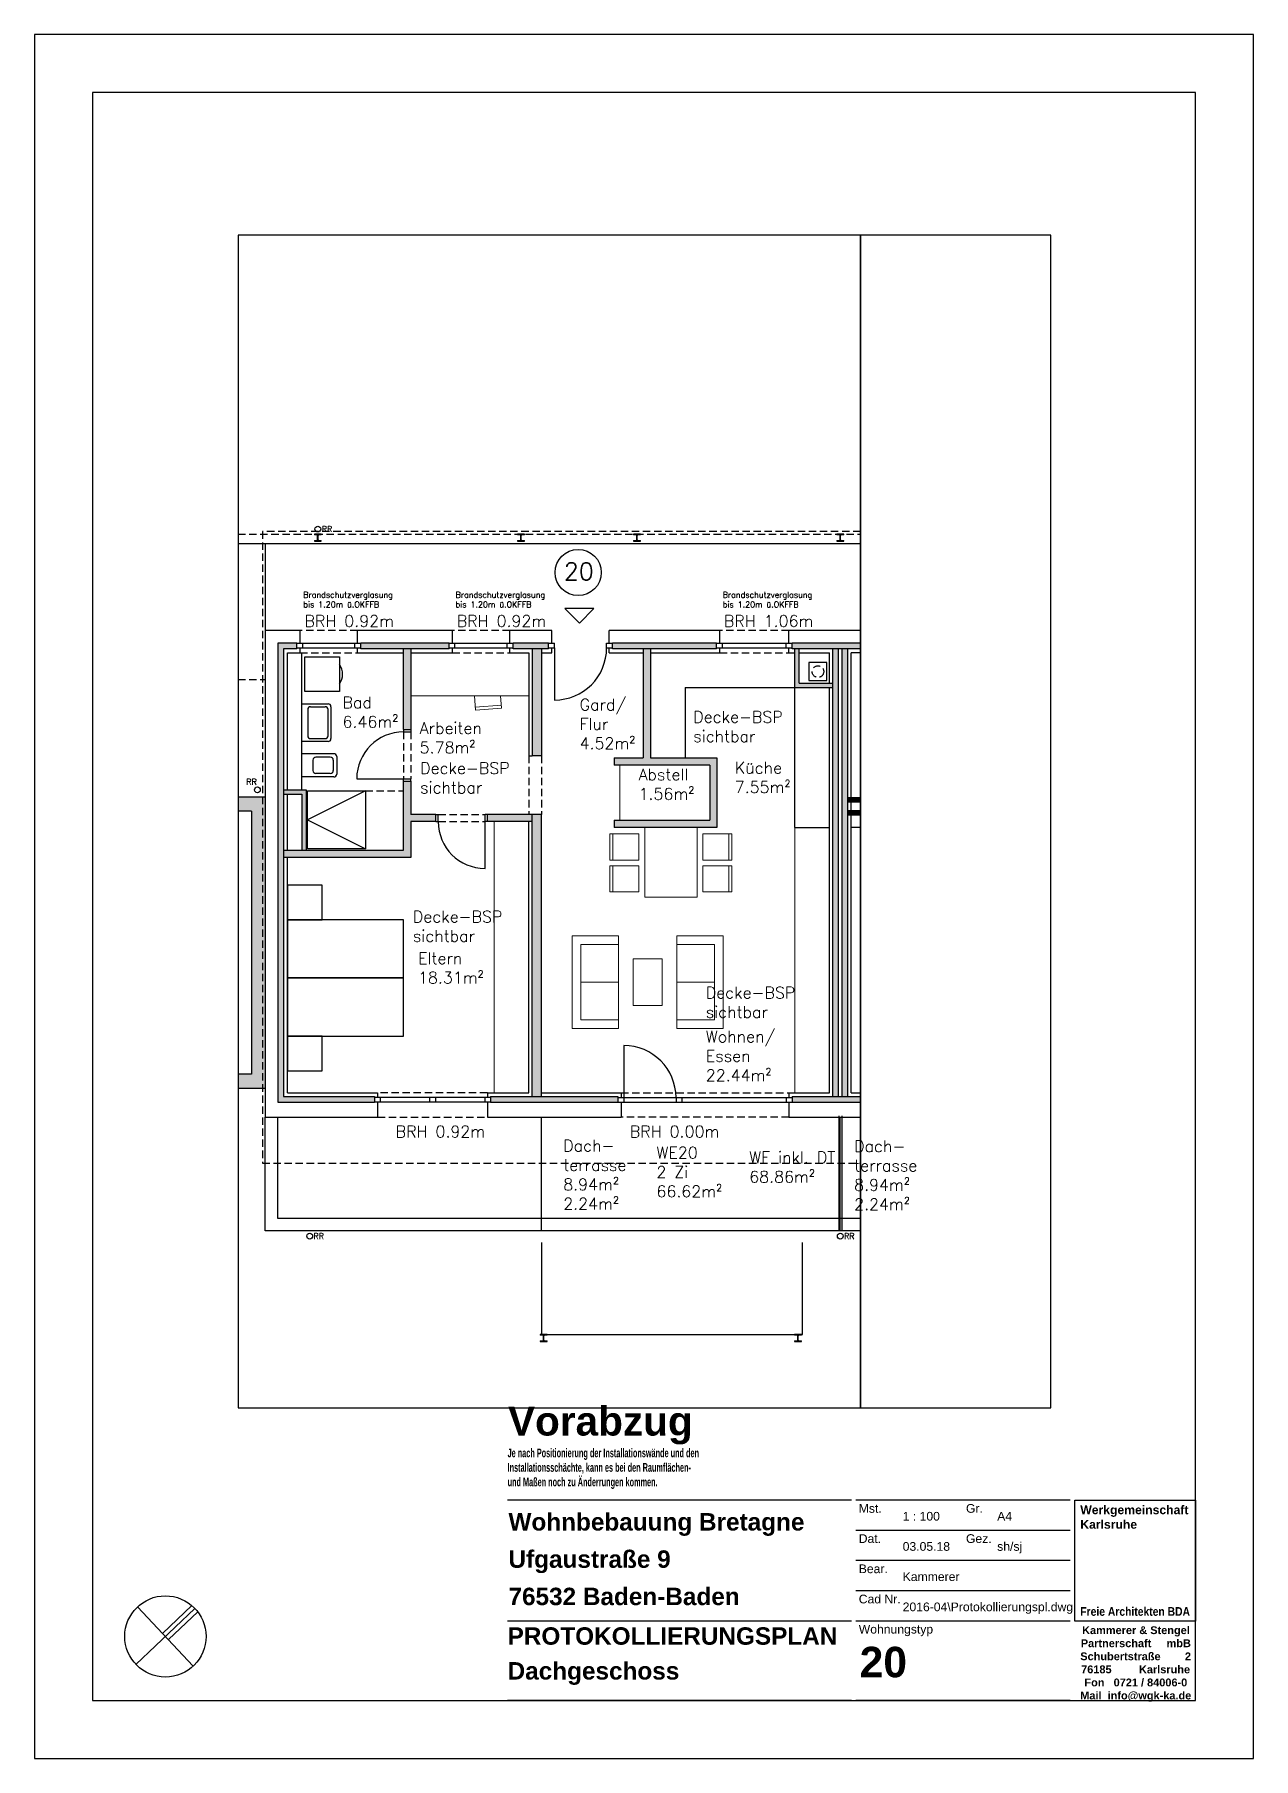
# Model space of a CAD drawing. Header units: metres. Extents: x -2868 to -408, y -3488 to 349.
# Drawn here: x -618.4 to -408.4, y 52.1 to 349.1 of the extents above; entities outside this region: 1.
import ezdxf

# ---------------------------------------------------------------- set-up
doc = ezdxf.new("R2010")
doc.units = ezdxf.units.M
doc.header["$LTSCALE"] = 0.02
doc.header["$XCLIPFRAME"] = 2
doc.linetypes.add('AUSGEZOGEN', pattern=[0])
doc.linetypes.add('VERDECKT', pattern=[9.525, 6.35, -3.175])
for name, color, linetype in [('A--Layout-PLANKOPF', 7, 'AUSGEZOGEN'), ('A-Anmerkungen-BSP-Decken Sichtbar', 10, 'AUSGEZOGEN'), ('A-Grundriss - Ansichtskante', 5, 'AUSGEZOGEN'), ('A-Grundriss - Bad', 4, 'AUSGEZOGEN'), ('A-Grundriss - Dämmung', 2, 'Continuous'), ('A-Grundriss - Fenster', 252, 'AUSGEZOGEN'), ('A-Grundriss - Fenster Sturz', 4, 'VERDECKT'), ('A-Grundriss - Küche', 4, 'AUSGEZOGEN'), ('A-Grundriss - Möbel', 252, 'AUSGEZOGEN'), ('A-Grundriss - Regenleitungen', 4, 'Continuous'), ('A-Grundriss - Regenleitungen Beschrif', 4, 'Continuous'), ('A-Grundriss - Sichtkante verdeckt', 7, 'VERDECKT'), ('A-Grundriss - Stützen-Laubengang', 3, 'AUSGEZOGEN'), ('A-Grundriss - Türen', 2, 'AUSGEZOGEN'), ('A-Grundriss - verdeckt', 255, 'VERDECKT'), ('A-Grundriss - Wand', 3, 'AUSGEZOGEN'), ('A-Layout-Text', 250, 'Continuous'), ('A-Schraffur - Beton', 80, 'Continuous'), ('A-Schraffur - Holzbau', 21, 'Continuous'), ('A-Schraffur - Trockenbau', 254, 'Continuous'), ('A-Text BRH', 4, 'Continuous'), ('A-Text Wohnfl', 4, 'Continuous'), ('A-Text Wohnungsnummer', 4, 'Continuous'), ('vermarktung-logo1_1_0', 7, 'Continuous')]:
    doc.layers.add(name, color=color, linetype=linetype)
doc.layers.add('A-Afenster', color=80, linetype='Continuous', plot=False)
doc.styles.add('Arial', font='arial.ttf')
doc.styles.add('ARIAL-FETT', font='arialbd.ttf', dxfattribs={"width": 0.6})
doc.styles.add('Romans', font='Romans.shx')
picture_1 = doc.add_image_def('image1.png', size_in_pixel=(4513, 4513))

# ---------------------------------------------------------------- blocks, each defined once
blk = doc.blocks.new('kopf (mbr)')
at = {"color": 7}
blk.add_line((-37.75, 10), (-10, 10), dxfattribs=at)
at = {"color": 2}
blk.add_lwpolyline([(-37.75, 56), (-10, 56), (-10, 28.25), (-37.75, 28.25)], close=True, dxfattribs=at)
at = {"color": 2, "insert": (-36.46, 54.79), "char_height": 2, "width": 25.2066, "attachment_point": 1, "style": 'ARIAL-FETT'}
blk.add_mtext('{\\W1;Werkgemeinschaft Karlsruhe \\P\\P\\P\\P\\P\\P\\W0.85;Freie Architekten BDA}', dxfattribs=at)
at = {"color": 252, "insert": (-36.5, 27.05), "char_height": 1.8, "width": 25.2921, "attachment_point": 1, "style": 'ARIAL-FETT'}
blk.add_mtext('\\pi0.45859;{\\W1;Kammerer & Stengel \\P\\pi0.15348;Partnerschaft     mbB \\P\\pi0.038063;Schubertstraße        2 \\P\\pi0.23636;76185         Karlsruhe \\P\\pi0.98963;Fon   0721 / 84006-0 \\P\\pi0.028854;Mail  info@wgk-ka.de}', dxfattribs=at)
blk = doc.blocks.new('Zeichnung_1_1', base_point=(0.5, 0.72))
at = {"layer": 'vermarktung-logo1_1_0'}
image = blk.add_image(picture_1, insert=(0.5, 0.72), size_in_units=(1.759, 1.759), dxfattribs=at)
image.set_boundary_path([(-0.5, -0.5), (4512.5, 4512.5)])

msp = doc.modelspace()

# ---------------------------------------------------------------- hatches: boundary and pattern name
at = {"layer": 'A-Schraffur - Holzbau', "ltscale": 10}
h = msp.add_hatch(color=5, dxfattribs=at)
h.dxf.hatch_style = 1
h.paths.add_polyline_path([(-559.79, 166.12), (-575.44, 166.12), (-575.44, 243.22), (-573.14, 243.22), (-573.14, 244.22), (-576.44, 244.22), (-576.44, 165.12), (-559.79, 165.12)])
h = msp.add_hatch(color=5, dxfattribs=at)
h.dxf.hatch_style = 1
h.paths.add_polyline_path([(-546.92, 244.22), (-562.14, 244.22), (-562.14, 243.22), (-546.92, 243.22)])
h = msp.add_hatch(color=5, dxfattribs=at)
h.dxf.hatch_style = 1
h.paths.add_polyline_path([(-529.79, 244.22), (-535.92, 244.22), (-535.92, 243.22), (-529.79, 243.22)])
h = msp.add_hatch(color=5, dxfattribs=at)
h.dxf.hatch_style = 1
h.paths.add_polyline_path([(-500.84, 244.22), (-518.79, 244.22), (-518.79, 243.22), (-500.84, 243.22)])
h = msp.add_hatch(color=5, dxfattribs=at)
h.dxf.hatch_style = 1
h.paths.add_polyline_path([(-531.04, 243.22), (-532.64, 243.22), (-532.64, 224.82), (-531.04, 224.82)])
h = msp.add_hatch(color=5, dxfattribs=at)
h.dxf.hatch_style = 1
h.paths.add_polyline_path([(-479.84, 243.22), (-480.84, 243.22), (-480.84, 166.12), (-479.84, 166.12)])
h = msp.add_hatch(color=5, dxfattribs=at)
h.dxf.hatch_style = 1
h.paths.add_polyline_path([(-478.24, 243.22), (-479.24, 243.22), (-479.24, 166.12), (-478.24, 166.12)])
h = msp.add_hatch(color=5, dxfattribs=at)
h.dxf.hatch_style = 1
h.paths.add_polyline_path([(-531.04, 214.72), (-532.64, 214.72), (-532.64, 166.12), (-531.04, 166.12)])
h = msp.add_hatch(color=5, dxfattribs=at)
h.dxf.hatch_style = 1
h.paths.add_polyline_path([(-517.84, 166.12), (-539.79, 166.12), (-539.79, 165.12), (-517.84, 165.12)])
at = {"layer": 'A-Schraffur - Trockenbau', "ltscale": 10}
h = msp.add_hatch(color=5, dxfattribs=at)
h.dxf.hatch_style = 1
h.paths.add_polyline_path([(-553.54, 243.22), (-554.79, 243.22), (-554.79, 229.32), (-553.54, 229.32)])
h = msp.add_hatch(color=5, dxfattribs=at)
h.dxf.hatch_style = 1
h.paths.add_polyline_path([(-512.24, 243.22), (-513.49, 243.22), (-513.49, 224.47), (-518.49, 224.47), (-518.49, 223.22), (-502.04, 223.22), (-502.04, 213.72), (-518.49, 213.72), (-518.49, 212.47), (-500.79, 212.47), (-500.79, 224.47), (-512.24, 224.47)])
h = msp.add_hatch(color=5, dxfattribs=at)
h.dxf.hatch_style = 1
h.paths.add_polyline_path([(-480.84, 237.32), (-486.64, 237.32), (-486.64, 243.22), (-487.39, 243.22), (-487.39, 236.57), (-480.84, 236.57)])
h = msp.add_hatch(color=5, dxfattribs=at)
h.dxf.hatch_style = 1
h.paths.add_polyline_path([(-553.54, 213.47), (-549.19, 213.47), (-549.19, 214.72), (-553.54, 214.72), (-553.54, 220.47), (-554.79, 220.47), (-554.79, 208.57), (-575.44, 208.57), (-575.44, 207.32), (-553.54, 207.32)])
h = msp.add_hatch(color=5, dxfattribs=at)
h.dxf.hatch_style = 1
h.paths.add_polyline_path([(-571.54, 218.97), (-575.44, 218.97), (-575.44, 218.22), (-572.29, 218.22), (-572.29, 208.57), (-571.54, 208.57)])
h = msp.add_hatch(color=5, dxfattribs=at)
h.dxf.hatch_style = 1
h.paths.add_polyline_path([(-532.64, 214.72), (-540.34, 214.72), (-540.34, 213.47), (-532.64, 213.47)])
at = {"layer": 'A-Text Wohnungsnummer', "ltscale": 10}
h = msp.add_hatch(dxfattribs=at)
h.set_pattern_fill('ANGLE', color=256, angle=-90)
h.set_pattern_definition([(270, (-1536.28, 5780.355), (69.85, -2e-15), [50.8, -19.05]), (360, (-1536.28, 5780.355), (6e-15, 69.85), [50.8, -19.05])])
h.paths.add_polyline_path([(-524.47, 247.67), (-521.97, 250.17), (-526.97, 250.17)])

# ---------------------------------------------------------------- linework, layer by layer
at = {"layer": 'A--Layout-PLANKOPF'}
for p, q in [((-477.6, 96.57), (-536.85, 96.57)), ((-439.92, 96.57), (-476.85, 96.57)), ((-439.92, 91.37), (-476.85, 91.37)), ((-439.92, 86.17), (-476.85, 86.17)), ((-439.92, 80.97), (-476.85, 80.97)), ((-477.6, 75.76), (-536.85, 75.76)), ((-439.92, 75.76), (-476.85, 75.76)), ((-477.6, 62.07), (-536.85, 62.07)), ((-439.92, 62.07), (-476.85, 62.07))]:
    msp.add_line(p, q, dxfattribs=at)
at = {"layer": 'A-Afenster'}
for points in [[(-618.35, 52.07), (-408.35, 52.07), (-408.35, 349.07), (-618.35, 349.07)], [(-608.35, 62.07), (-418.35, 62.07), (-418.35, 339.07), (-608.35, 339.07)]]:
    msp.add_lwpolyline(points, close=True, dxfattribs=at)
at = {"layer": 'A-Afenster', "linetype": 'Continuous'}
for points in [[(-583.27, 112.51), (-476.07, 112.51), (-476.07, 314.53), (-583.27, 314.53)], [(-476.07, 112.51), (-443.28, 112.51), (-443.28, 314.53), (-476.07, 314.53)]]:
    msp.add_lwpolyline(points, close=True, dxfattribs=at)
at = {"layer": 'A-Anmerkungen-BSP-Decken Sichtbar', "ltscale": 10}
msp.add_lwpolyline([(-484.94, 237.77), (-481.84, 237.77), (-481.84, 240.87), (-484.94, 240.87)], close=True, dxfattribs=at)
at = {"layer": 'A-Grundriss - Ansichtskante', "linetype": 'VERDECKT', "ltscale": 10}
for p, q in [((-583.27, 262.97), (-476.07, 262.97)), ((-579.09, 263.47), (-579.09, 154.62)), ((-476.07, 263.47), (-579.09, 263.47)), ((-583.27, 237.97), (-578.59, 237.97)), ((-579.09, 154.62), (-476.07, 154.62))]:
    msp.add_line(p, q, dxfattribs=at)
at = {"layer": 'A-Grundriss - Ansichtskante', "ltscale": 10}
for p, q in [((-583.27, 261.37), (-476.07, 261.37)), ((-578.59, 261.37), (-578.59, 246.37)), ((-578.59, 142.97), (-578.59, 162.57)), ((-576.44, 145.12), (-576.44, 162.57)), ((-531.04, 142.97), (-531.04, 162.57)), ((-479.79, 162.77), (-479.79, 142.97)), ((-479.54, 142.97), (-479.54, 162.57)), ((-479.54, 142.97), (-479.54, 162.57)), ((-479.29, 162.77), (-479.29, 142.97)), ((-476.07, 142.97), (-578.59, 142.97)), ((-476.07, 145.12), (-576.44, 145.12))]:
    msp.add_line(p, q, dxfattribs=at)
msp.add_lwpolyline([(-531.04, 140.97), (-531.04, 125.12), (-486.04, 125.12), (-486.04, 140.97)], dxfattribs=at)
at = {"layer": 'A-Grundriss - Bad', "ltscale": 10}
for p, q in [((-572.29, 218.97), (-572.29, 242.57)), ((-572.29, 233.77), (-567.79, 233.77)), ((-571.29, 232.77), (-571.29, 228.27)), ((-570.79, 233.27), (-568.29, 233.27)), ((-567.79, 228.27), (-567.79, 232.77)), ((-567.29, 233.27), (-567.29, 227.77)), ((-567.79, 227.27), (-572.29, 227.27)), ((-570.79, 227.77), (-568.29, 227.77)), ((-566.79, 225.17), (-572.29, 225.17)), ((-570.39, 224.07), (-570.39, 222.27)), ((-567.39, 224.57), (-569.89, 224.57)), ((-566.89, 224.07), (-566.89, 222.27)), ((-566.29, 224.67), (-566.29, 221.67)), ((-566.79, 221.17), (-572.29, 221.17)), ((-567.39, 221.77), (-569.89, 221.77))]:
    msp.add_line(p, q, dxfattribs=at)
at = {"layer": 'A-Grundriss - Bad', "linetype": 'VERDECKT', "ltscale": 10}
msp.add_line((-561.34, 218.77), (-554.79, 218.77), dxfattribs=at)
at = {"layer": 'A-Grundriss - Bad', "ltscale": 10}
for points in [[(-571.79, 235.87), (-571.79, 241.87), (-565.79, 241.87), (-565.79, 235.87)], [(-561.34, 208.77), (-571.34, 208.77), (-571.34, 218.77), (-561.34, 218.77)]]:
    msp.add_lwpolyline(points, close=True, dxfattribs=at)
msp.add_lwpolyline([(-561.34, 218.77), (-571.34, 213.77), (-561.34, 208.77)], dxfattribs=at)
for centre, radius, start, end in [((-568.29, 238.87), 3, 326.4427, 33.5573), ((-570.79, 232.77), 0.5, 90, 180), ((-568.29, 232.77), 0.5, 0, 90), ((-567.79, 233.27), 0.5, 0, 90), ((-570.79, 228.27), 0.5, 180, 270), ((-568.29, 228.27), 0.5, 270, 0), ((-567.79, 227.77), 0.5, 270, 0), ((-569.89, 224.07), 0.5, 90, 180), ((-567.39, 224.07), 0.5, 0, 90), ((-566.79, 224.67), 0.5, 0, 90), ((-569.89, 222.27), 0.5, 180, 270), ((-567.39, 222.27), 0.5, 270, 0), ((-566.79, 221.67), 0.5, 270, 0)]:
    msp.add_arc(centre, radius, start, end, dxfattribs=at)
at = {"layer": 'A-Grundriss - Dämmung', "ltscale": 10}
for p, q in [((-572.59, 246.37), (-578.59, 246.37)), ((-578.59, 246.37), (-578.59, 162.57)), ((-572.59, 244.22), (-572.59, 246.37)), ((-546.37, 246.37), (-562.69, 246.37)), ((-562.69, 244.22), (-562.69, 246.37)), ((-546.37, 244.22), (-546.37, 246.37)), ((-529.24, 246.37), (-536.47, 246.37)), ((-536.47, 244.22), (-536.47, 246.37)), ((-529.24, 244.22), (-529.24, 246.37)), ((-500.29, 246.37), (-519.34, 246.37)), ((-519.34, 244.22), (-519.34, 246.37)), ((-500.29, 244.22), (-500.29, 246.37)), ((-488.39, 244.22), (-488.39, 246.37)), ((-476.07, 246.37), (-488.39, 246.37)), ((-574.79, 242.57), (-572.59, 242.57)), ((-574.79, 218.97), (-574.79, 242.57)), ((-572.59, 242.57), (-572.59, 243.42)), ((-562.69, 242.57), (-562.69, 243.42)), ((-562.69, 242.57), (-554.79, 242.57)), ((-553.54, 242.57), (-546.37, 242.57)), ((-546.37, 242.57), (-546.37, 243.42)), ((-536.47, 242.57), (-536.47, 243.42)), ((-536.47, 242.57), (-533.19, 242.57)), ((-533.19, 242.57), (-533.19, 224.82)), ((-531.04, 242.57), (-529.24, 242.57)), ((-529.24, 242.57), (-529.24, 243.42)), ((-519.34, 242.57), (-519.34, 243.42)), ((-519.34, 242.57), (-513.49, 242.57)), ((-512.24, 242.57), (-500.29, 242.57)), ((-500.29, 242.57), (-500.29, 243.42)), ((-488.39, 242.57), (-488.39, 243.42)), ((-488.39, 242.57), (-487.39, 242.57)), ((-486.64, 242.57), (-481.39, 242.57)), ((-481.39, 237.32), (-481.39, 242.57)), ((-477.69, 217.57), (-477.69, 242.57)), ((-476.07, 242.57), (-477.69, 242.57)), ((-481.39, 166.77), (-481.39, 236.57)), ((-533.19, 224.82), (-532.64, 224.82)), ((-574.79, 208.57), (-574.79, 218.22)), ((-477.69, 215.32), (-477.69, 216.82)), ((-477.69, 166.77), (-477.69, 214.57)), ((-533.19, 166.77), (-533.19, 213.47)), ((-574.79, 166.77), (-574.79, 207.32)), ((-574.79, 166.77), (-559.24, 166.77)), ((-559.24, 166.77), (-559.24, 165.92)), ((-540.34, 166.77), (-533.19, 166.77)), ((-540.34, 166.77), (-540.34, 165.92)), ((-531.04, 166.77), (-517.29, 166.77)), ((-517.29, 166.77), (-517.29, 165.92)), ((-488.39, 166.77), (-481.39, 166.77)), ((-488.39, 166.77), (-488.39, 165.92)), ((-477.69, 166.77), (-476.07, 166.77)), ((-559.24, 165.12), (-559.24, 162.57)), ((-540.34, 165.12), (-540.34, 162.57)), ((-517.29, 165.12), (-517.29, 162.57)), ((-488.39, 165.12), (-488.39, 162.57)), ((-578.59, 162.57), (-559.24, 162.57)), ((-540.34, 162.57), (-517.29, 162.57)), ((-488.39, 162.57), (-476.07, 162.57))]:
    msp.add_line(p, q, dxfattribs=at)
at = {"layer": 'A-Grundriss - Fenster', "ltscale": 10}
for p, q in [((-573.14, 244.22), (-562.14, 244.22)), ((-572.14, 243.42), (-572.14, 244.22)), ((-563.14, 243.42), (-563.14, 244.22)), ((-546.92, 244.22), (-535.92, 244.22)), ((-545.92, 243.42), (-545.92, 244.22)), ((-536.92, 243.42), (-536.92, 244.22)), ((-500.84, 244.22), (-487.84, 244.22)), ((-499.84, 243.42), (-499.84, 244.22)), ((-488.84, 243.42), (-488.84, 244.22)), ((-573.14, 243.42), (-562.14, 243.42)), ((-546.92, 243.42), (-535.92, 243.42)), ((-500.84, 243.42), (-487.84, 243.42)), ((-516.84, 174.92), (-516.84, 165.92)), ((-539.79, 165.92), (-559.79, 165.92)), ((-539.79, 165.12), (-559.79, 165.12)), ((-558.79, 165.92), (-558.79, 165.12)), ((-550.29, 165.92), (-550.29, 165.12)), ((-549.29, 165.92), (-549.29, 165.12)), ((-540.79, 165.92), (-540.79, 165.12)), ((-517.84, 165.92), (-487.84, 165.92)), ((-517.84, 165.12), (-487.84, 165.12)), ((-516.84, 165.92), (-516.84, 165.12)), ((-516.84, 165.92), (-516.84, 165.12)), ((-507.84, 165.92), (-507.84, 165.12)), ((-506.84, 165.92), (-506.84, 165.12)), ((-488.84, 165.92), (-488.84, 165.12))]:
    msp.add_line(p, q, dxfattribs=at)
msp.add_arc((-516.84, 165.92), 9, 0, 90, dxfattribs=at)
at = {"layer": 'A-Grundriss - Fenster Sturz', "ltscale": 10}
for p, q in [((-562.69, 246.37), (-572.59, 246.37)), ((-536.47, 246.37), (-546.37, 246.37)), ((-488.39, 246.37), (-500.29, 246.37)), ((-572.59, 242.57), (-562.69, 242.57)), ((-546.37, 242.57), (-536.47, 242.57)), ((-500.29, 242.57), (-488.39, 242.57)), ((-540.34, 166.77), (-559.24, 166.77)), ((-517.29, 166.77), (-488.39, 166.77)), ((-559.24, 162.57), (-540.34, 162.57)), ((-488.39, 162.57), (-517.29, 162.57))]:
    msp.add_line(p, q, dxfattribs=at)
at = {"layer": 'A-Grundriss - Küche', "ltscale": 10}
for p, q in [((-506.24, 236.57), (-506.24, 224.47)), ((-506.24, 236.57), (-487.39, 236.57)), ((-487.39, 212.47), (-487.39, 236.57)), ((-487.39, 212.47), (-481.39, 212.47)), ((-476.07, 212.47), (-477.69, 212.47))]:
    msp.add_line(p, q, dxfattribs=at)
at = {"layer": 'A-Grundriss - Möbel', "linetype": 'Continuous', "lineweight": 18, "ltscale": 100}
for p, q in [((-553.54, 235.17), (-533.19, 235.17)), ((-542.39, 232.7), (-542.56, 235.17)), ((-538.05, 235.17), (-537.9, 233.01)), ((-542.42, 233.2), (-537.93, 233.51)), ((-537.9, 233.01), (-542.39, 232.7)), ((-517.49, 213.72), (-517.49, 223.22)), ((-539.19, 166.82), (-539.19, 213.47)), ((-519.22, 206.86), (-519.22, 211.36)), ((-519.22, 211.36), (-514.22, 211.36)), ((-518.72, 211.36), (-518.72, 206.86)), ((-514.22, 211.36), (-514.22, 206.86)), ((-513.22, 212.47), (-513.22, 200.47)), ((-513.22, 212.47), (-504.22, 212.47)), ((-504.22, 200.47), (-504.22, 212.47)), ((-503.22, 211.36), (-503.22, 206.86)), ((-498.22, 211.36), (-503.22, 211.36)), ((-498.72, 211.36), (-498.72, 206.86)), ((-498.22, 206.86), (-498.22, 211.36)), ((-487.39, 212.47), (-487.39, 166.77)), ((-514.22, 206.86), (-519.22, 206.86)), ((-519.22, 205.86), (-514.22, 205.86)), ((-519.22, 201.36), (-519.22, 205.86)), ((-518.72, 205.86), (-518.72, 201.36)), ((-514.22, 205.86), (-514.22, 201.36)), ((-503.22, 206.86), (-498.22, 206.86)), ((-503.22, 205.86), (-503.22, 201.36)), ((-498.22, 205.86), (-503.22, 205.86)), ((-498.72, 205.86), (-498.72, 201.36)), ((-498.22, 201.36), (-498.22, 205.86)), ((-514.22, 201.36), (-519.22, 201.36)), ((-513.22, 200.47), (-504.22, 200.47)), ((-503.22, 201.36), (-498.22, 201.36)), ((-525.72, 177.82), (-525.72, 193.82)), ((-525.72, 193.82), (-517.72, 193.82)), ((-517.72, 177.82), (-517.72, 193.82)), ((-507.72, 177.82), (-507.72, 193.82)), ((-499.72, 193.82), (-507.72, 193.82)), ((-499.72, 177.82), (-499.72, 193.82)), ((-524.22, 192.32), (-517.72, 192.32)), ((-524.22, 192.32), (-517.72, 192.32)), ((-524.22, 179.32), (-524.22, 192.32)), ((-501.22, 192.32), (-507.72, 192.32)), ((-501.22, 192.32), (-507.72, 192.32)), ((-501.22, 179.32), (-501.22, 192.32)), ((-515.22, 181.82), (-515.22, 189.82)), ((-515.22, 189.82), (-510.22, 189.82)), ((-510.22, 181.82), (-510.22, 189.82)), ((-524.22, 185.82), (-517.72, 185.82)), ((-501.22, 185.82), (-507.72, 185.82)), ((-515.22, 181.82), (-510.22, 181.82)), ((-524.22, 179.32), (-517.72, 179.32)), ((-501.22, 179.32), (-507.72, 179.32)), ((-525.72, 177.82), (-517.72, 177.82)), ((-499.72, 177.82), (-507.72, 177.82))]:
    msp.add_line(p, q, dxfattribs=at)
at = {"layer": 'A-Grundriss - Möbel', "ltscale": 10}
for points in [[(-568.79, 202.54), (-574.79, 202.54), (-574.79, 196.54), (-568.79, 196.54)], [(-554.79, 196.54), (-574.79, 196.54), (-574.79, 186.54), (-554.79, 186.54)], [(-554.79, 186.54), (-574.79, 186.54), (-574.79, 176.54), (-554.79, 176.54)], [(-568.79, 176.54), (-574.79, 176.54), (-574.79, 170.54), (-568.79, 170.54)]]:
    msp.add_lwpolyline(points, close=True, dxfattribs=at)
at = {"layer": 'A-Grundriss - Regenleitungen', "ltscale": 10}
for centre in [(-569.54, 263.87), (-579.95, 218.94), (-570.94, 142.07), (-479.54, 142.07)]:
    msp.add_circle(centre, 0.5, dxfattribs=at)
at = {"layer": 'A-Grundriss - Sichtkante verdeckt', "ltscale": 10}
for p, q in [((-554.79, 228.92), (-554.79, 220.87)), ((-553.54, 228.92), (-553.54, 220.87)), ((-533.19, 224.82), (-533.19, 214.72)), ((-531.04, 224.82), (-531.04, 214.72)), ((-548.79, 214.72), (-540.74, 214.72)), ((-548.79, 213.47), (-540.74, 213.47))]:
    msp.add_line(p, q, dxfattribs=at)
at = {"layer": 'A-Grundriss - Stützen-Laubengang', "ltscale": 10}
for p, q in [((-570.14, 262.97), (-570.14, 262.86)), ((-568.94, 262.97), (-570.14, 262.97)), ((-569.7, 262.86), (-570.14, 262.86)), ((-570.14, 261.88), (-569.7, 261.88)), ((-570.14, 261.88), (-570.14, 261.77)), ((-570.14, 261.77), (-568.94, 261.77)), ((-569.58, 262), (-569.58, 262.74)), ((-569.51, 262), (-569.51, 262.74)), ((-568.94, 262.86), (-569.39, 262.86)), ((-569.39, 261.88), (-568.94, 261.88)), ((-568.94, 262.86), (-568.94, 262.97)), ((-568.94, 261.77), (-568.94, 261.88)), ((-535.14, 262.97), (-535.14, 262.86)), ((-533.94, 262.97), (-535.14, 262.97)), ((-534.7, 262.86), (-535.14, 262.86)), ((-535.14, 261.88), (-534.7, 261.88)), ((-535.14, 261.88), (-535.14, 261.77)), ((-535.14, 261.77), (-533.94, 261.77)), ((-534.58, 262), (-534.58, 262.74)), ((-534.51, 262), (-534.51, 262.74)), ((-533.94, 262.86), (-534.39, 262.86)), ((-534.39, 261.88), (-533.94, 261.88)), ((-533.94, 262.86), (-533.94, 262.97)), ((-533.94, 261.77), (-533.94, 261.88)), ((-515.14, 262.97), (-515.14, 262.86)), ((-513.94, 262.97), (-515.14, 262.97)), ((-514.7, 262.86), (-515.14, 262.86)), ((-515.14, 261.88), (-514.7, 261.88)), ((-515.14, 261.88), (-515.14, 261.77)), ((-515.14, 261.77), (-513.94, 261.77)), ((-514.58, 262), (-514.58, 262.74)), ((-514.51, 262), (-514.51, 262.74)), ((-513.94, 262.86), (-514.39, 262.86)), ((-514.39, 261.88), (-513.94, 261.88)), ((-513.94, 262.86), (-513.94, 262.97)), ((-513.94, 261.77), (-513.94, 261.88)), ((-480.14, 262.97), (-480.14, 262.86)), ((-478.94, 262.97), (-480.14, 262.97)), ((-479.7, 262.86), (-480.14, 262.86)), ((-480.14, 261.88), (-479.7, 261.88)), ((-480.14, 261.88), (-480.14, 261.77)), ((-480.14, 261.77), (-478.94, 261.77)), ((-479.58, 262), (-479.58, 262.74)), ((-479.51, 262), (-479.51, 262.74)), ((-478.94, 262.86), (-479.39, 262.86)), ((-479.39, 261.88), (-478.94, 261.88)), ((-478.94, 262.86), (-478.94, 262.97)), ((-478.94, 261.77), (-478.94, 261.88)), ((-531.24, 125.12), (-531.24, 125.01)), ((-530.04, 125.12), (-531.24, 125.12)), ((-530.8, 125.01), (-531.24, 125.01)), ((-530.68, 124.15), (-530.68, 124.89)), ((-530.61, 124.15), (-530.61, 124.89)), ((-530.04, 125.01), (-530.49, 125.01)), ((-530.04, 125.01), (-530.04, 125.12)), ((-487.44, 125.12), (-487.44, 125.01)), ((-486.24, 125.12), (-487.44, 125.12)), ((-487, 125.01), (-487.44, 125.01)), ((-486.88, 124.15), (-486.88, 124.89)), ((-486.81, 124.15), (-486.81, 124.89)), ((-486.24, 125.01), (-486.69, 125.01)), ((-486.24, 125.01), (-486.24, 125.12)), ((-531.24, 124.03), (-530.8, 124.03)), ((-531.24, 124.03), (-531.24, 123.92)), ((-531.24, 123.92), (-530.04, 123.92)), ((-530.49, 124.03), (-530.04, 124.03)), ((-530.04, 123.92), (-530.04, 124.03)), ((-487.44, 124.03), (-487, 124.03)), ((-487.44, 124.03), (-487.44, 123.92)), ((-487.44, 123.92), (-486.24, 123.92)), ((-486.69, 124.03), (-486.24, 124.03)), ((-486.24, 123.92), (-486.24, 124.03))]:
    msp.add_line(p, q, dxfattribs=at)
for centre, start, end in [((-569.7, 262.74), 0, 90), ((-569.7, 262), 270, 0), ((-569.39, 262.74), 90, 180), ((-569.39, 262), 180, 270), ((-534.7, 262.74), 0, 90), ((-534.7, 262), 270, 0), ((-534.39, 262.74), 90, 180), ((-534.39, 262), 180, 270), ((-514.7, 262.74), 0, 90), ((-514.7, 262), 270, 0), ((-514.39, 262.74), 90, 180), ((-514.39, 262), 180, 270), ((-479.7, 262.74), 0, 90), ((-479.7, 262), 270, 0), ((-479.39, 262.74), 90, 180), ((-479.39, 262), 180, 270), ((-530.8, 124.89), 0, 90), ((-530.49, 124.89), 90, 180), ((-487, 124.89), 0, 90), ((-486.69, 124.89), 90, 180), ((-530.8, 124.15), 270, 0), ((-530.49, 124.15), 180, 270), ((-487, 124.15), 270, 0), ((-486.69, 124.15), 180, 270)]:
    msp.add_arc(centre, 0.12, start, end, dxfattribs=at)
at = {"layer": 'A-Grundriss - Türen', "ltscale": 10}
for p, q in [((-529.79, 244.22), (-528.79, 244.22)), ((-528.79, 243.42), (-528.79, 244.22)), ((-519.79, 244.22), (-518.79, 244.22)), ((-519.79, 243.42), (-519.79, 244.22)), ((-529.79, 243.42), (-528.79, 243.42)), ((-528.79, 243.42), (-528.79, 234.42)), ((-519.79, 243.42), (-518.79, 243.42)), ((-554.79, 229.32), (-554.79, 228.92)), ((-554.79, 228.92), (-553.54, 228.92)), ((-553.54, 229.32), (-553.54, 228.92)), ((-562.84, 220.87), (-554.79, 220.87)), ((-554.79, 220.87), (-553.54, 220.87)), ((-554.79, 220.47), (-554.79, 220.87)), ((-553.54, 220.47), (-553.54, 220.87)), ((-549.19, 214.72), (-548.79, 214.72)), ((-548.79, 213.47), (-548.79, 214.72)), ((-540.74, 213.47), (-540.74, 214.72)), ((-540.34, 214.72), (-540.74, 214.72)), ((-549.19, 213.47), (-548.79, 213.47)), ((-540.34, 213.47), (-540.74, 213.47)), ((-540.74, 205.42), (-540.74, 213.47))]:
    msp.add_line(p, q, dxfattribs=at)
for centre, radius, start, end in [((-528.79, 243.42), 9, 270, 0), ((-554.79, 220.87), 8.05, 90, 180), ((-540.74, 213.47), 8.05, 180, 270)]:
    msp.add_arc(centre, radius, start, end, dxfattribs=at)
at = {"layer": 'A-Grundriss - verdeckt', "ltscale": 10}
msp.add_circle((-483.39, 239.32), 1, dxfattribs=at)
at = {"layer": 'A-Grundriss - Wand', "ltscale": 10}
for p, q in [((-573.14, 244.22), (-576.44, 244.22)), ((-576.44, 244.22), (-576.44, 165.12)), ((-573.14, 243.22), (-573.14, 244.22)), ((-546.92, 244.22), (-562.14, 244.22)), ((-562.14, 243.22), (-562.14, 244.22)), ((-546.92, 243.22), (-546.92, 244.22)), ((-529.79, 244.22), (-535.92, 244.22)), ((-535.92, 243.22), (-535.92, 244.22)), ((-529.79, 243.22), (-529.79, 244.22)), ((-500.84, 244.22), (-518.79, 244.22)), ((-518.79, 243.22), (-518.79, 244.22)), ((-500.84, 243.22), (-500.84, 244.22)), ((-487.84, 243.22), (-487.84, 244.22)), ((-476.07, 244.22), (-487.84, 244.22)), ((-573.14, 243.22), (-575.44, 243.22)), ((-575.44, 243.22), (-575.44, 166.12)), ((-546.92, 243.22), (-562.14, 243.22)), ((-554.79, 229.32), (-554.79, 243.22)), ((-553.54, 243.22), (-553.54, 229.32)), ((-529.79, 243.22), (-535.92, 243.22)), ((-532.64, 243.22), (-532.64, 224.82)), ((-531.04, 243.22), (-531.04, 224.82)), ((-500.84, 243.22), (-518.79, 243.22)), ((-513.49, 243.22), (-513.49, 224.47)), ((-512.24, 243.22), (-512.24, 224.47)), ((-476.07, 243.22), (-487.84, 243.22)), ((-487.39, 236.57), (-487.39, 243.22)), ((-486.64, 237.32), (-486.64, 243.22)), ((-480.84, 166.12), (-480.84, 243.22)), ((-479.84, 166.12), (-479.84, 243.22)), ((-479.24, 166.12), (-479.24, 243.22)), ((-478.24, 166.12), (-478.24, 243.22)), ((-487.39, 236.57), (-480.84, 236.57)), ((-486.64, 237.32), (-480.84, 237.32)), ((-554.79, 229.32), (-553.54, 229.32)), ((-531.04, 224.82), (-532.64, 224.82)), ((-518.49, 224.47), (-513.49, 224.47)), ((-518.49, 224.47), (-518.49, 223.22)), ((-502.04, 223.22), (-518.49, 223.22)), ((-512.24, 224.47), (-500.79, 224.47)), ((-502.04, 223.22), (-502.04, 213.72)), ((-500.79, 224.47), (-500.79, 212.47)), ((-554.79, 208.57), (-554.79, 220.47)), ((-554.79, 220.47), (-553.54, 220.47)), ((-553.54, 220.47), (-553.54, 214.72)), ((-578.59, 217.67), (-583.27, 217.67)), ((-578.59, 217.67), (-578.59, 167.57)), ((-575.44, 218.97), (-571.54, 218.97)), ((-575.44, 218.22), (-572.29, 218.22)), ((-572.29, 218.22), (-572.29, 208.57)), ((-571.54, 218.97), (-571.54, 208.57)), ((-476.07, 217.57), (-478.24, 217.57)), ((-476.07, 216.82), (-478.24, 216.82)), ((-580.99, 215.27), (-583.27, 215.27)), ((-580.99, 215.27), (-580.99, 169.97)), ((-549.19, 214.72), (-553.54, 214.72)), ((-549.19, 213.47), (-549.19, 214.72)), ((-532.64, 214.72), (-540.34, 214.72)), ((-540.34, 213.47), (-540.34, 214.72)), ((-532.64, 166.12), (-532.64, 214.72)), ((-531.04, 214.72), (-532.64, 214.72)), ((-531.04, 166.12), (-531.04, 214.72)), ((-476.07, 215.32), (-478.24, 215.32)), ((-476.07, 214.57), (-478.24, 214.57)), ((-553.54, 213.47), (-553.54, 207.32)), ((-549.19, 213.47), (-553.54, 213.47)), ((-532.64, 213.47), (-540.34, 213.47)), ((-518.49, 213.72), (-502.04, 213.72)), ((-518.49, 213.72), (-518.49, 212.47)), ((-500.79, 212.47), (-518.49, 212.47)), ((-575.44, 208.57), (-554.79, 208.57)), ((-553.54, 207.32), (-575.44, 207.32)), ((-580.99, 169.97), (-583.27, 169.97)), ((-583.27, 167.57), (-578.59, 167.57)), ((-576.44, 165.12), (-559.79, 165.12)), ((-575.44, 166.12), (-559.79, 166.12)), ((-559.79, 166.12), (-559.79, 165.12)), ((-539.79, 166.12), (-517.84, 166.12)), ((-539.79, 166.12), (-539.79, 165.12)), ((-539.79, 165.12), (-517.84, 165.12)), ((-517.84, 166.12), (-517.84, 165.12)), ((-487.84, 166.12), (-487.84, 165.12)), ((-487.84, 166.12), (-476.07, 166.12)), ((-487.84, 165.12), (-476.07, 165.12))]:
    msp.add_line(p, q, dxfattribs=at)
at = {"layer": 'A-Layout-Text'}
for p, q in [((-600.9, 68.3), (-590.71, 77.9)), ((-591.01, 68), (-600.6, 78.2)), ((-596.32, 73.64), (-591.25, 78.41)), ((-595.29, 72.55), (-590.22, 77.32))]:
    msp.add_line(p, q, dxfattribs=at)
msp.add_circle((-595.8, 73.1), 7, dxfattribs=at)
at = {"layer": 'A-Schraffur - Beton', "color": 5, "ltscale": 10}
for points in [[(-583.27, 215.56), (-583.27, 217.67), (-578.59, 215.27), (-578.59, 217.67)], [(-583.27, 215.27), (-583.27, 215.56), (-583.27, 215.27), (-578.59, 215.27)], [(-580.99, 215.27), (-580.99, 169.97), (-578.59, 169.97)], [(-580.99, 215.27), (-578.59, 215.27), (-578.59, 169.97)], [(-583.27, 167.86), (-583.27, 169.97), (-578.59, 167.57), (-578.59, 169.97)], [(-583.27, 167.57), (-583.27, 167.86), (-583.27, 167.57), (-578.59, 167.57)]]:
    msp.add_solid(points, dxfattribs=at)
at = {"layer": 'A-Schraffur - Holzbau', "color": 5, "ltscale": 10}
for points in [[(-476.07, 243.51), (-476.07, 243.22), (-487.84, 244.22), (-487.84, 243.22)], [(-476.07, 244.22), (-476.07, 243.51), (-476.07, 244.22), (-487.84, 244.22)], [(-476.07, 165.41), (-476.07, 165.12), (-487.84, 166.12), (-487.84, 165.12)], [(-476.07, 166.12), (-476.07, 165.41), (-476.07, 166.12), (-487.84, 166.12)]]:
    msp.add_solid(points, dxfattribs=at)
at = {"layer": 'A-Schraffur - Trockenbau', "color": 5, "ltscale": 10}
for points in [[(-476.07, 217.11), (-476.07, 216.82), (-478.24, 217.57), (-478.24, 216.82)], [(-476.07, 217.57), (-476.07, 217.11), (-476.07, 217.57), (-478.24, 217.57)], [(-476.07, 214.86), (-476.07, 214.57), (-478.24, 215.32), (-478.24, 214.57)], [(-476.07, 215.32), (-476.07, 214.86), (-476.07, 215.32), (-478.24, 215.32)]]:
    msp.add_solid(points, dxfattribs=at)
at = {"layer": 'A-Text Wohnungsnummer', "ltscale": 10}
for p, q in [((-521.97, 250.17), (-526.97, 250.17)), ((-524.47, 247.67), (-526.97, 250.17)), ((-524.47, 247.67), (-521.97, 250.17))]:
    msp.add_line(p, q, dxfattribs=at)
msp.add_circle((-524.69, 256.39), 3.98, dxfattribs=at)

# ---------------------------------------------------------------- block references
at = {"linetype": 'Continuous', "ltscale": 10, "xscale": 10, "yscale": 10}
msp.add_blockref('Zeichnung_1_1', (-2868.29, -3488.33), dxfattribs=at)
at = {"layer": 'A-Layout-Text', "xscale": 0.75, "yscale": 0.75, "zscale": 0.75}
msp.add_blockref('kopf (mbr)', (-410.85, 54.57), dxfattribs=at)

# ---------------------------------------------------------------- texts
at = {"layer": 'A--Layout-PLANKOPF', "color": 10, "style": 'ARIAL-FETT'}
msp.add_text('Vorabzug', height=5, dxfattribs=at).set_placement((-536.78, 107.71))
at = {"layer": 'A--Layout-PLANKOPF', "style": 'Arial'}
for s, p in [('Mst.', (-476.36, 94.41, -21.79)), ('Gr.', (-457.89, 94.41, -21.79)), ('1 : 100', (-468.79, 93.06, -21.79)), ('A4', (-452.51, 93.06, -21.79)), ('Dat.', (-476.36, 89.21, -21.79)), ('03.05.18', (-468.79, 87.86, -21.79)), ('Gez.', (-457.89, 89.21, -21.79)), ('sh/sj', (-452.51, 87.86, -21.79)), ('Bear.', (-476.36, 84.01, -21.79)), ('Kammerer', (-468.79, 82.66, -21.79)), ('Cad Nr.', (-476.36, 78.8, -21.79)), ('2016-04\\Protokollierungspl.dwg', (-468.79, 77.45, -21.79)), ('Wohnungstyp', (-476.36, 73.6, -21.79))]:
    msp.add_text(s, height=1.5, dxfattribs=at).set_placement(p)
at = {"layer": 'A--Layout-PLANKOPF', "color": 2, "style": 'ARIAL-FETT'}
for s, p in [('Wohnbebauung Bretagne', (-536.7, 91.35)), ('Ufgaustraße 9', (-536.7, 84.93)), ('76532 Baden-Baden', (-536.7, 78.5)), ('PROTOKOLLIERUNGSPLAN', (-536.85, 71.68)), ('Dachgeschoss', (-536.85, 65.68))]:
    msp.add_text(s, height=3, dxfattribs=at).set_placement(p)
at = {"layer": 'A--Layout-PLANKOPF', "color": 6, "style": 'ARIAL-FETT'}
msp.add_text('20', height=5.25, dxfattribs=at).set_placement((-476.2, 66.07, -21.79))
at = {"layer": 'A--Layout-PLANKOPF', "color": 10, "insert": (-536.85, 105.47), "char_height": 1.5, "attachment_point": 1, "style": 'ARIAL-FETT'}
msp.add_mtext_dynamic_manual_height_columns('Je nach Positionierung der Installationswände und den Installationsschächte, kann es bei den Raumflächen- und Maßen noch zu Änderrungen kommen.', width=33.8683, gutter_width=1.25, heights=[0], dxfattribs=at)
at = {"layer": 'A-Anmerkungen-BSP-Decken Sichtbar', "ltscale": 10, "char_height": 2, "attachment_point": 1, "style": 'Romans'}
for insert in [(-504.87, 232.51), (-551.92, 223.68), (-553.17, 198.1), (-502.72, 185)]:
    msp.add_mtext_dynamic_manual_height_columns('\\A1;Decke-BSP\\Psichtbar', width=17.5059, gutter_width=12.5, heights=[0], dxfattribs=dict(at, insert=insert))
at = {"layer": 'A-Grundriss - Regenleitungen Beschrif', "ltscale": 10, "char_height": 1, "attachment_point": 1, "style": 'Romans'}
for insert in [(-569.54, 264.37), (-582.55, 220.84), (-570.98, 142.57), (-479.58, 142.57)]:
    msp.add_mtext_dynamic_manual_height_columns(' RR', width=3.3379, gutter_width=12.5, heights=[0], dxfattribs=dict(at, insert=insert))
at = {"layer": 'A-Text BRH', "ltscale": 10, "attachment_point": 1, "style": 'Romans'}
for s, width, insert, char_height in [('Brandschutzverglasung\\Pbis 1.20m ü.OKFFB', 33.1926, (-572.04, 253.05), 1), ('Brandschutzverglasung\\Pbis 1.20m ü.OKFFB', 33.1926, (-545.81, 253.05), 1), ('Brandschutzverglasung\\Pbis 1.20m ü.OKFFB', 33.1926, (-499.79, 253.05), 1), ('BRH 0.92m', 17.7706, (-571.84, 249.04), 2), ('BRH 0.92m', 17.7706, (-545.61, 249.04), 2), ('BRH 1.06m', 17.7706, (-499.59, 249.04), 2), ('BRH 0.92m', 17.7706, (-556.14, 161.08), 2), ('BRH 0.00m', 17.7706, (-515.79, 161.08), 2)]:
    msp.add_mtext_dynamic_manual_height_columns(s, width=width, gutter_width=12.5, heights=[0], dxfattribs=dict(at, insert=insert, char_height=char_height))
at = {"layer": 'A-Text Wohnfl', "ltscale": 10, "char_height": 2, "attachment_point": 1, "style": 'Romans'}
for s, width, insert in [('\\A1;Bad\\P6.46m²', 22.934, (-565.29, 235)), ('\\A1;Gard/\\PFlur\\P4.52m²', 22.934, (-524.45, 234.63)), ('\\A1;Arbeiten\\P5.78m²', 22.934, (-552, 230.58)), ('\\A1;Küche\\P7.55m²', 22.934, (-497.72, 223.75)), ('\\A1;Abstell\\P1.56m²', 22.934, (-514.29, 222.59)), ('\\A1;Eltern\\P18.31m²', 22.934, (-552.28, 190.93)), ('\\A1;Wohnen/\\PEssen\\P22.44m²', 22.934, (-502.71, 177.44)), ('\\A1;Dach-\\Pterrasse\\P8.94m²\\P2.24m²', 22.934, (-527.27, 158.64)), ('\\A1;Dach-\\Pterrasse\\P8.94m²\\P2.24m²', 22.934, (-477.16, 158.56)), ('\\A1;WF inkl. DT\\P68.86m²', 14.5157, (-495.23, 156.62))]:
    msp.add_mtext_dynamic_manual_height_columns(s, width=width, gutter_width=12.5, heights=[0], dxfattribs=dict(at, insert=insert))
at = {"layer": 'A-Text Wohnungsnummer', "ltscale": 10, "style": 'Romans'}
for s, width, insert, char_height, attachment_point in [('20', 2.5, (-524.58, 256.58), 3, 5), ('\\A1;WE20\\P2 Zi\\P66.62m²', 22.934, (-511.21, 157.44), 2, 1)]:
    msp.add_mtext_dynamic_manual_height_columns(s, width=width, gutter_width=12.5, heights=[0], dxfattribs=dict(at, insert=insert, char_height=char_height, attachment_point=attachment_point))

doc.saveas('drawing.dxf')
